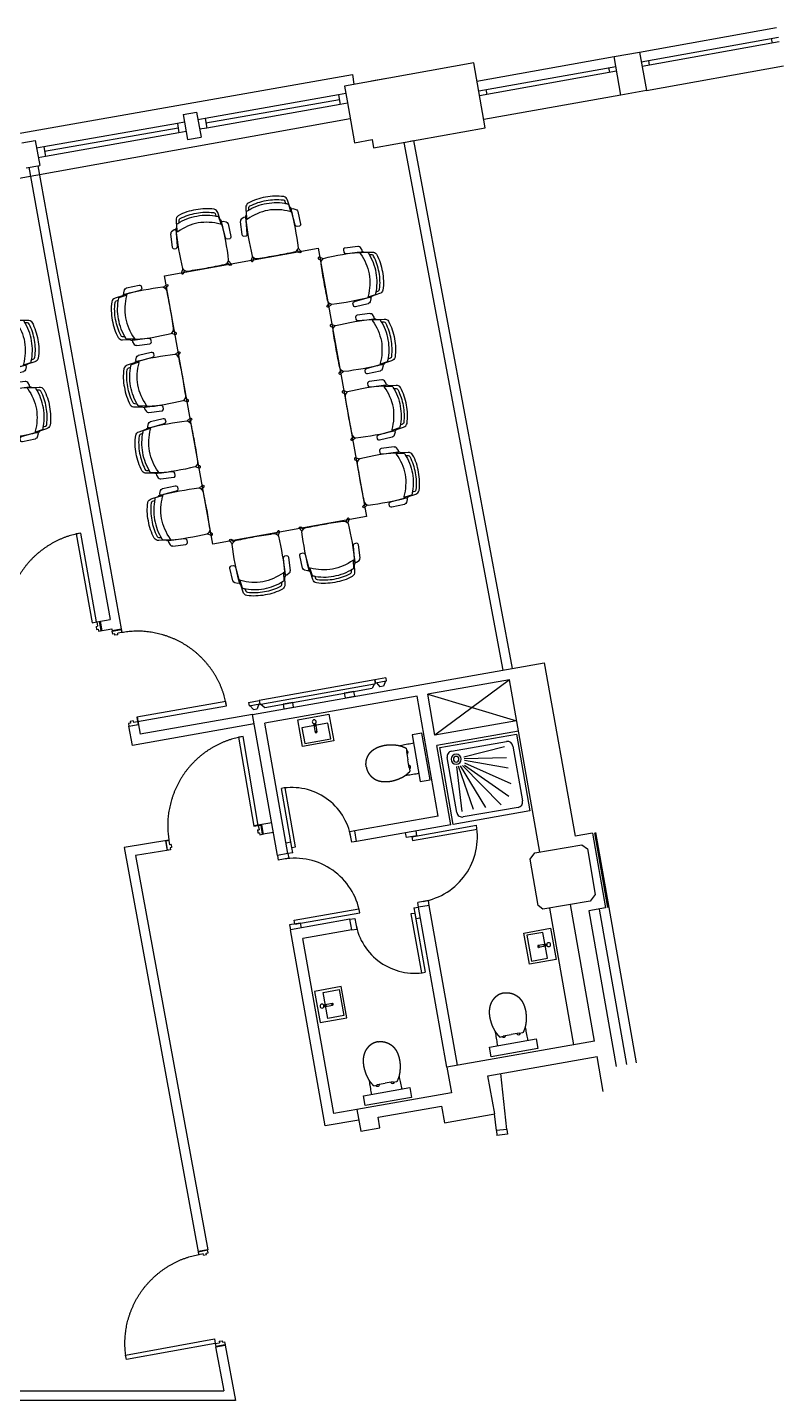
# Model space of a CAD drawing. Header units: metres. Extents: x -29.6 to 5.6, y -16 to 11.6.
# Drawn here: x -2.19 to 5.56, y -3.88 to 10.21 of the extents above; entities that cross this region are included whole.
import ezdxf

# ---------------------------------------------------------------- set-up
doc = ezdxf.new("R2010")
doc.units = ezdxf.units.M
for name, pattern in [('Style 0 5', [0]), ('Style 1865X1XXX0WALLS2 1', [0]), ('Style 7', [0]), ('Style A320G  Permanent Solid Partitions 10', [0]), ('Style Partition 3', [0])]:
    doc.linetypes.add(name, pattern=pattern)
for name, color, linetype, true_color in [('A-210 G - Existing Structure 4', 251, 'Continuous', 0x696969), ('A-320G - Permanent Solid Partitions 12', 7, 'Continuous', 0xffffff), ('A-325G - Internal Doors 6', 7, 'Continuous', 0xffffff), ('Furniture 3', 251, 'Continuous', 0x696969), ('I-620G - Small Power 7', 1, 'Continuous', 0xff0000), ('Layer 1 11', 18, 'Continuous', 0x000000)]:
    doc.layers.add(name, color=color, linetype=linetype, true_color=true_color)

# ---------------------------------------------------------------- blocks, each defined once
blk = doc.blocks.new('Door 926995Hoyez_9')
at = {"layer": 'A-325G - Internal Doors 6', "linetype": 'Style A320G  Permanent Solid Partitions 10'}
for points in [[(-0.463, 0.974), (-0.417, 0.974)], [(-0.463, 0.048), (-0.463, 0.974)], [(-0.417, 0.974), (-0.417, 0.048)], [(-0.499, 0.05), (-0.499, -0.05)], [(-0.465, 0.048), (-0.494, 0.048)], [(-0.494, -0.048), (-0.494, 0.048)], [(-0.465, 0.048), (-0.465, 0.004)], [(-0.449, 0.004), (-0.465, 0.004)], [(-0.417, 0.048), (-0.463, 0.048)], [(-0.449, 0.004), (-0.449, -0.027)], [(0.449, 0.004), (0.449, -0.027)], [(0.449, 0.004), (0.465, 0.004)], [(0.465, 0.048), (0.495, 0.048)], [(0.465, 0.048), (0.465, 0.004)], [(0.495, -0.048), (0.495, 0.048)], [(0.5, 0.05), (0.5, -0.05)], [(-0.465, -0.048), (-0.494, -0.048)], [(-0.449, -0.027), (-0.465, -0.027)], [(-0.465, -0.027), (-0.465, -0.048)], [(0.449, -0.027), (0.465, -0.027)], [(0.465, -0.027), (0.465, -0.048)], [(0.465, -0.048), (0.495, -0.048)]]:
    blk.add_lwpolyline(points, dxfattribs=at)
at = {"layer": 'A-325G - Internal Doors 6'}
for points in [[(-0.463, 0.974), (-0.214, 0.974), (0.001, 0.85)], [(0.001, 0.85), (0.215, 0.726), (0.339, 0.511)], [(0.339, 0.511), (0.464, 0.296), (0.464, 0.048)]]:
    blk.add_open_spline(points, degree=2, dxfattribs=at)
blk = doc.blocks.new('ADL3A 2D_8')
at = {"layer": 'Furniture 3', "linetype": 'Style Partition 3'}
for points in [[(0.173, 0.548, -0.272236), (0.187, 0.534), (0.192, 0.508, -0.007255), (0.207, 0.503, -0.161316), (0.218, 0.496), (0.228, 0.423, 0.545644), (0.228, 0.462), (0.217, 0.539, 0.27529), (0.187, 0.58, 0.083941), (0, 0.608, 0.083941), (-0.187, 0.58, 0.27529), (-0.217, 0.539), (-0.228, 0.462, 0.545644), (-0.228, 0.423), (-0.218, 0.496, -0.161316), (-0.207, 0.503, -0.007255), (-0.192, 0.508), (-0.187, 0.534, -0.272236), (-0.173, 0.548, -0.075274), (0, 0.573, -0.075274), (0.173, 0.548)], [(-0.239, 0.443), (-0.254, 0.443), (-0.284, 0.43, 0.264898), (-0.297, 0.411), (-0.3, 0.406), (-0.306, 0.273), (-0.305, 0.266, 0.253906), (-0.29, 0.253), (-0.267, 0.253, 0.35042), (-0.25, 0.272), (-0.237, 0.406, -0.196711), (-0.228, 0.423, -0.263194), (-0.239, 0.443)], [(-0.238, 0.437, 0.033698), (-0.24, 0.038, 0.309527), (-0.191, 0.003, -0.001089), (0, 0, -0.001089), (0.191, 0.003, 0.309527), (0.24, 0.038, 0.033698), (0.238, 0.437, -0.193122), (0.228, 0.423, -0.885959), (0.221, 0.419, 0.104535), (0, 0.471, 0.104535), (-0.221, 0.419, -0.885959), (-0.228, 0.423, -0.193122), (-0.238, 0.437)], [(0, 0.471, 0.104535), (-0.221, 0.419, -0.885959), (-0.228, 0.423), (-0.218, 0.496, -0.161316), (-0.207, 0.503, -0.099963), (0, 0.543, -0.099963), (0.207, 0.503, -0.161316), (0.218, 0.496), (0.228, 0.423, -0.885959), (0.221, 0.419, 0.104535), (0, 0.471)], [(0.239, 0.443), (0.254, 0.443), (0.284, 0.43, -0.264898), (0.297, 0.411), (0.3, 0.406), (0.306, 0.273), (0.305, 0.266, -0.253906), (0.29, 0.253), (0.267, 0.253, -0.35042), (0.25, 0.272), (0.237, 0.406, 0.196711), (0.228, 0.423, 0.263194), (0.239, 0.443)]]:
    blk.add_lwpolyline(points, format="xyb", close=True, dxfattribs=at)
blk.add_lwpolyline([(-0.238, 0.438), (-0.238, 0.438)], dxfattribs=at)
for points in [[(-0.238, 0.034), (-0.26, -0.001, 0.873571), (-0.24, -0.012), (-0.224, 0.015)], [(0.238, 0.034), (0.26, -0.001, -0.873571), (0.24, -0.012), (0.224, 0.015)]]:
    blk.add_lwpolyline(points, format="xyb", dxfattribs=at)
blk = doc.blocks.new('TV_5')
at = {"layer": 'I-620G - Small Power 7', "linetype": 'Style 1865X1XXX0WALLS2 1'}
for points in [[(52.789, 153.145), (52.815, 153.191)], [(52.815, 153.191), (52.855, 153.191)], [(52.882, 153.145), (52.855, 153.191)], [(52.902, 153.151), (52.934, 153.19)], [(54.054, 153.19), (52.934, 153.19)], [(54.087, 153.151), (54.054, 153.19)], [(54.107, 153.145), (54.133, 153.191)], [(54.173, 153.191), (54.133, 153.191)], [(54.2, 153.145), (54.173, 153.191)], [(52.779, 153.145), (52.892, 153.145)], [(52.779, 153.111), (52.779, 153.145)], [(52.779, 153.111), (52.892, 153.111)], [(52.902, 153.151), (52.892, 153.151), (52.892, 153.111), (54.097, 153.111), (54.097, 153.151), (54.087, 153.151)], [(52.892, 153.111), (52.892, 153.145)], [(54.087, 153.151), (52.902, 153.151)], [(54.21, 153.145), (54.097, 153.145)], [(54.097, 153.111), (54.097, 153.145)], [(54.21, 153.111), (54.097, 153.111)], [(54.21, 153.111), (54.21, 153.145)]]:
    blk.add_lwpolyline(points, dxfattribs=at)
for points in [[(53.225, 153.239), (53.125, 153.239), (53.125, 153.19), (53.225, 153.19), (53.225, 153.239)], [(53.863, 153.239), (53.763, 153.239), (53.763, 153.19), (53.863, 153.19), (53.863, 153.239)]]:
    blk.add_lwpolyline(points, close=True, dxfattribs=at)

msp = doc.modelspace()

# ---------------------------------------------------------------- linework, layer by layer
at = {"layer": 'A-210 G - Existing Structure 4', "linetype": 'Style Partition 3'}
for points in [[(4.086, 9.958), (5.493, 10.21)], [(4.104, 9.858), (5.511, 10.111)], [(5.52, 10.062), (4.113, 9.809)], [(5.437, 10.098), (5.446, 10.048)], [(2.419, 9.658), (3.826, 9.911)], [(4.178, 9.872), (4.187, 9.822)], [(-3.881, 8.84), (1.141, 9.726)], [(1.141, 9.726), (1.158, 9.627)], [(2.437, 9.559), (3.844, 9.811)], [(3.852, 9.762), (2.446, 9.51)], [(3.77, 9.798), (3.779, 9.749)], [(4.157, 9.564), (5.564, 9.817)], [(1.476, 9.683), (1.338, 9.659)], [(1, 9.518), (-0.369, 9.277)], [(1.009, 9.469), (-0.36, 9.227)], [(1.074, 9.531), (1, 9.518)], [(1, 9.518), (1.017, 9.42)], [(3.896, 9.517), (2.49, 9.265)], [(2.511, 9.572), (2.519, 9.523)], [(-0.594, 9.318), (-0.457, 9.342)], [(-0.594, 9.318), (-0.549, 9.062)], [(-0.457, 9.342), (-0.411, 9.086)], [(1.017, 9.42), (-0.351, 9.178)], [(1.091, 9.433), (1.017, 9.42)], [(1.12, 9.271), (-3.703, 8.405)], [(-0.654, 9.226), (-2.023, 8.985)], [(-0.646, 9.177), (-2.015, 8.936)], [(-0.581, 9.239), (-0.654, 9.226)], [(-0.654, 9.226), (-0.637, 9.128)], [(-0.369, 9.277), (-0.443, 9.264)], [(-0.351, 9.178), (-0.425, 9.165)], [(-0.369, 9.277), (-0.351, 9.178)], [(-2.249, 9.026), (-2.111, 9.051)], [(-2.111, 9.051), (-2.066, 8.795)], [(-0.637, 9.128), (-2.006, 8.886)], [(-0.563, 9.141), (-0.637, 9.128)], [(-0.549, 9.062), (-0.411, 9.086)], [(-2.023, 8.985), (-2.097, 8.972)], [(-2.006, 8.886), (-2.08, 8.873)], [(-2.023, 8.985), (-2.006, 8.886)], [(-2.204, 8.77), (-2.066, 8.795)], [(0.117, 3.161), (3.108, 3.689)], [(3.108, 3.689), (3.426, 1.911)], [(2.752, 3.514), (1.915, 3.367)], [(2.752, 3.514), (1.988, 2.948)], [(3.063, 1.748), (2.752, 3.514)], [(1.806, 3.348), (0.244, 3.072)], [(2.023, 2.117), (1.806, 3.348)], [(1.988, 2.948), (1.915, 3.367)], [(1.915, 3.367), (2.826, 3.096)], [(0.372, 1.714), (0.117, 3.161)], [(0.48, 1.733), (0.244, 3.072)], [(0.744, 3.066), (0.76, 2.977)], [(0.75, 3.065), (0.754, 3.04)], [(0.761, 3.041), (0.755, 3.04)], [(0.757, 3.066), (0.761, 3.041)], [(0.762, 3.07), (0.778, 2.98)], [(2.826, 3.096), (1.988, 2.948)], [(2.845, 2.987), (2.008, 2.84)], [(1.648, 2.841), (1.634, 2.839), (1.633, 2.839)], [(1.648, 2.841), (1.648, 2.841)], [(1.649, 2.841), (1.648, 2.841)], [(1.664, 2.845), (1.649, 2.841)], [(1.676, 2.847), (1.664, 2.845)], [(1.692, 2.851), (1.676, 2.847)], [(1.766, 2.865), (1.755, 2.863), (1.741, 2.86), (1.725, 2.857), (1.709, 2.854), (1.692, 2.851)], [(1.769, 2.865), (1.766, 2.865)], [(2.151, 2.027), (2.008, 2.84)], [(2.037, 2.82), (2.824, 2.958)], [(2.175, 2.032), (2.037, 2.82)], [(2.159, 2.783), (2.722, 2.882)], [(2.702, 2.829), (2.284, 2.722)], [(2.788, 2.836), (2.887, 2.273)], [(2.824, 2.958), (2.963, 2.171)], [(1.694, 2.813), (1.7, 2.779)], [(1.7, 2.779), (1.695, 2.778)], [(1.695, 2.778), (1.709, 2.696)], [(1.724, 2.614), (1.709, 2.696)], [(2.212, 2.154), (2.113, 2.717)], [(2.722, 2.716), (2.287, 2.704)], [(2.741, 2.608), (2.29, 2.687)], [(1.686, 2.536), (1.687, 2.536), (1.701, 2.538)], [(1.701, 2.538), (1.704, 2.539), (1.718, 2.541), (1.73, 2.542)], [(1.701, 2.538), (1.701, 2.538)], [(1.729, 2.615), (1.724, 2.614)], [(1.735, 2.58), (1.729, 2.615)], [(1.73, 2.542), (1.746, 2.545), (1.763, 2.547), (1.779, 2.55), (1.795, 2.552), (1.809, 2.555), (1.82, 2.557)], [(1.823, 2.557), (1.82, 2.557)], [(2.268, 2.164), (2.214, 2.627)], [(2.385, 2.185), (2.23, 2.63)], [(2.247, 2.633), (2.506, 2.206)], [(2.667, 2.234), (2.27, 2.637)], [(2.293, 2.641), (2.746, 2.323)], [(2.77, 2.447), (2.294, 2.662)], [(0.52, 1.796), (0.413, 2.401)], [(0.559, 1.803), (0.453, 2.407)], [(2.023, 2.117), (1.165, 1.965)], [(2.963, 2.171), (2.175, 2.032)], [(2.842, 2.207), (2.278, 2.108)], [(2.151, 2.027), (1.185, 1.857)], [(1.75, 1.906), (2.414, 2.023)], [(1.757, 1.866), (2.42, 1.983)], [(0.511, 1.85), (0.461, 1.841)], [(0.53, 1.741), (0.511, 1.85)], [(1.165, 1.965), (1.116, 1.957)], [(1.135, 1.848), (1.116, 1.957)], [(1.185, 1.857), (1.135, 1.848)], [(1.185, 1.857), (1.165, 1.965)], [(1.695, 1.896), (1.687, 1.946)], [(1.804, 1.915), (1.695, 1.896)], [(1.75, 1.906), (1.757, 1.866)], [(1.804, 1.915), (1.795, 1.965)], [(3.604, 1.942), (3.426, 1.911)], [(3.604, 1.942), (3.739, 1.174)], [(0.48, 1.733), (0.372, 1.714)], [(0.372, 1.714), (0.381, 1.664)], [(0.53, 1.741), (0.48, 1.733)], [(0.48, 1.733), (0.489, 1.684)], [(0.52, 1.796), (0.559, 1.803)], [(0.489, 1.684), (0.381, 1.664)], [(0.545, 1.049), (1.209, 1.166)], [(1.772, 1.174), (1.821, 1.182)], [(1.772, 1.174), (1.791, 1.065)], [(1.921, 1.251), (1.813, 1.232)], [(1.821, 1.182), (1.813, 1.232)], [(1.93, 1.201), (1.821, 1.182)], [(2.111, -0.459), (1.821, 1.182)], [(1.93, 1.201), (1.921, 1.251)], [(2.219, -0.439), (1.93, 1.201)], [(3.412, -0.229), (3.165, 1.173)], [(3.624, -0.192), (3.377, 1.209)], [(3.739, 1.174), (3.567, 1.144)], [(3.567, 1.144), (3.848, -0.451)], [(0.606, 1.019), (0.498, 1)], [(0.498, 1), (0.507, 0.95)], [(1.117, 1.058), (0.507, 0.95)], [(0.552, 1.009), (0.545, 1.049)], [(0.552, 1.009), (1.217, 1.126)], [(0.606, 1.019), (0.615, 0.97)], [(1.117, 1.058), (1.166, 1.067)], [(1.136, 0.95), (1.117, 1.058)], [(1.166, 1.067), (1.186, 0.958)], [(1.782, 1.119), (1.742, 1.113)], [(1.742, 1.113), (1.849, 0.508)], [(1.782, 1.119), (1.888, 0.514)], [(1.791, 1.065), (1.84, 1.074)], [(0.862, -1.063), (0.507, 0.95)], [(1.136, 0.95), (0.634, 0.861)], [(0.951, -0.936), (0.634, 0.861)], [(1.136, 0.95), (1.186, 0.958)], [(3.136, 0.804), (3.046, 0.788)], [(3.139, 0.785), (3.049, 0.769)], [(3.11, 0.787), (3.109, 0.793)], [(3.135, 0.798), (3.11, 0.793)], [(3.136, 0.791), (3.111, 0.786)], [(0.846, 0.18), (0.935, 0.196)], [(0.849, 0.174), (0.874, 0.179)], [(0.849, 0.161), (0.939, 0.177)], [(0.85, 0.167), (0.875, 0.172)], [(0.876, 0.172), (0.874, 0.178)], [(2.613, -0.115), (2.611, -0.102), (2.61, -0.101)], [(2.613, -0.117), (2.613, -0.115)], [(2.613, -0.115), (2.613, -0.115)], [(2.615, -0.132), (2.613, -0.117)], [(2.617, -0.144), (2.615, -0.132)], [(2.689, -0.138), (2.771, -0.124)], [(2.69, -0.143), (2.689, -0.138)], [(2.853, -0.109), (2.771, -0.124)], [(2.854, -0.115), (2.853, -0.109)], [(2.888, -0.108), (2.854, -0.115)], [(2.913, -0.047), (2.913, -0.048), (2.916, -0.062)], [(2.916, -0.062), (2.917, -0.065), (2.919, -0.078), (2.922, -0.091)], [(2.916, -0.062), (2.916, -0.062)], [(2.922, -0.091), (2.925, -0.107), (2.929, -0.124), (2.932, -0.14), (2.935, -0.155), (2.937, -0.17), (2.939, -0.18)], [(3.624, -0.192), (2.111, -0.459)], [(2.62, -0.161), (2.617, -0.144)], [(2.631, -0.235), (2.63, -0.224), (2.627, -0.209), (2.625, -0.194), (2.622, -0.178), (2.62, -0.161)], [(2.632, -0.238), (2.631, -0.235)], [(2.655, -0.15), (2.69, -0.143)], [(2.94, -0.183), (2.939, -0.18)], [(2.532, -0.547), (3.651, -0.349)], [(3.715, -0.709), (3.651, -0.349)], [(1.62, -0.548), (1.62, -0.549), (1.623, -0.563)], [(1.623, -0.563), (1.623, -0.566), (1.626, -0.579), (1.629, -0.592)], [(1.623, -0.563), (1.623, -0.563)], [(2.111, -0.459), (2.157, -0.723)], [(2.602, -0.939), (2.532, -0.547)], [(2.727, -1.098), (2.663, -0.524)], [(1.32, -0.616), (1.318, -0.603), (1.317, -0.602)], [(1.32, -0.618), (1.32, -0.616)], [(1.32, -0.616), (1.32, -0.616)], [(1.322, -0.633), (1.32, -0.618)], [(1.324, -0.645), (1.322, -0.633)], [(1.326, -0.662), (1.324, -0.645)], [(1.338, -0.736), (1.336, -0.725), (1.334, -0.71), (1.332, -0.695), (1.329, -0.679), (1.326, -0.662)], [(1.362, -0.651), (1.396, -0.645)], [(1.395, -0.639), (1.478, -0.625)], [(1.396, -0.645), (1.395, -0.639)], [(1.56, -0.61), (1.478, -0.625)], [(1.595, -0.609), (1.56, -0.616)], [(1.56, -0.616), (1.56, -0.61)], [(1.629, -0.592), (1.632, -0.608), (1.635, -0.625), (1.639, -0.641), (1.641, -0.656), (1.644, -0.671), (1.646, -0.681)], [(1.647, -0.684), (1.646, -0.681)], [(2.157, -0.723), (1.188, -0.894)], [(1.339, -0.739), (1.338, -0.736)], [(1.188, -0.894), (0.951, -0.936)], [(1.188, -0.894), (1.227, -1.116)], [(1.405, -0.973), (2.054, -0.858)], [(1.424, -1.081), (1.405, -0.973)], [(2.054, -0.858), (2.085, -1.031)], [(2.085, -1.031), (2.602, -0.939)], [(2.618, -1.11), (2.599, -0.94)], [(1.207, -1.003), (0.862, -1.063)], [(1.227, -1.116), (1.424, -1.081)], [(2.727, -1.098), (2.618, -1.11)], [(2.618, -1.11), (2.623, -1.16)], [(2.727, -1.098), (2.733, -1.148)], [(2.733, -1.148), (2.623, -1.16)]]:
    msp.add_lwpolyline(points, dxfattribs=at)
for points in [[(3.826, 9.911), (4.086, 9.958), (4.157, 9.564), (3.896, 9.517), (3.826, 9.911)], [(1.087, 9.458), (1.163, 9.027), (1.344, 9.059), (1.359, 8.975), (2.505, 9.181), (2.386, 9.846), (1.06, 9.608), (1.087, 9.458)], [(0.581, 3.106), (0.901, 3.163), (0.95, 2.888), (0.631, 2.83), (0.581, 3.106)], [(0.653, 2.862), (0.919, 2.91), (0.889, 3.072), (0.624, 3.024), (0.653, 2.862)], [(1.939, 2.49), (1.854, 2.968), (1.754, 2.95), (1.838, 2.472), (1.939, 2.49)], [(3.012, 1.74), (3.495, 1.821), (3.552, 1.78), (3.63, 1.314), (3.58, 1.243), (3.096, 1.161), (3.046, 1.199), (2.966, 1.675), (3.012, 1.74)], [(3.175, 0.967), (3.233, 0.647), (2.957, 0.597), (2.899, 0.917), (3.175, 0.967)], [(2.931, 0.895), (2.979, 0.629), (3.142, 0.658), (3.094, 0.924), (2.931, 0.895)], [(0.752, 0.318), (0.81, -0.002), (1.085, 0.048), (1.028, 0.368), (0.752, 0.318)], [(1.006, 0.336), (1.053, 0.07), (0.891, 0.041), (0.843, 0.307), (1.006, 0.336)], [(3.042, -0.269), (2.565, -0.353), (2.547, -0.253), (3.025, -0.168), (3.042, -0.269)], [(1.749, -0.77), (1.272, -0.854), (1.254, -0.754), (1.732, -0.669), (1.749, -0.77)]]:
    msp.add_lwpolyline(points, close=True, dxfattribs=at)
for points in [[(0.77, 3.085, 1), (0.73, 3.085, 1), (0.77, 3.085)], [(2.257, 2.701, 1), (2.155, 2.701, 1), (2.257, 2.701)], [(2.235, 2.701, 1), (2.177, 2.701, 1), (2.235, 2.701)], [(3.175, 0.798, 1), (3.135, 0.798, 1), (3.175, 0.798)], [(0.85, 0.167, 1), (0.81, 0.167, 1), (0.85, 0.167)]]:
    msp.add_lwpolyline(points, format="xyb", close=True, dxfattribs=at)
for points in [[(0.754, 3.04, 0.414214), (0.755, 3.04)], [(0.761, 3.041, 0.414214), (0.761, 3.041)], [(2.788, 2.836, 0.408369), (2.723, 2.883)], [(1.7, 2.751, 0.634249), (1.698, 2.792)], [(2.16, 2.783, 0.420083), (2.113, 2.717)], [(1.731, 2.602, 0.634249), (1.719, 2.641)], [(1.126, 1.902, 0.414214), (0.413, 2.401)], [(2.842, 2.207, 0.408369), (2.887, 2.273)], [(2.212, 2.154, 0.420083), (2.279, 2.108)], [(1.867, 1.241, 0.414214), (2.414, 2.023)], [(1.217, 1.126, 0.414214), (0.435, 1.674)], [(1.176, 1.013, 0.414214), (1.888, 0.514)], [(3.11, 0.793, 0.414214), (3.109, 0.793)], [(3.11, 0.787, 0.414214), (3.111, 0.786)], [(0.874, 0.178, 0.414214), (0.874, 0.179)], [(0.875, 0.172, 0.414214), (0.876, 0.172)], [(2.677, -0.146, 0.634249), (2.715, -0.134)], [(2.826, -0.114, 0.634249), (2.867, -0.112)], [(1.383, -0.647, 0.634249), (1.422, -0.635)], [(1.533, -0.615, 0.634249), (1.573, -0.613)]]:
    msp.add_lwpolyline(points, format="xyb", dxfattribs=at)
at = {"layer": 'A-210 G - Existing Structure 4'}
for points in [[(0.758, 2.987), (0.759, 2.983), (0.768, 2.985)], [(0.758, 2.987), (0.759, 2.983), (0.768, 2.985)], [(0.76, 2.977), (0.76, 2.973), (0.77, 2.974)], [(0.76, 2.977), (0.76, 2.973), (0.77, 2.974)], [(0.768, 2.985), (0.777, 2.986), (0.777, 2.99)], [(0.768, 2.985), (0.777, 2.986), (0.777, 2.99)], [(0.77, 2.974), (0.779, 2.976), (0.778, 2.98)], [(0.77, 2.974), (0.779, 2.976), (0.778, 2.98)], [(1.385, 2.815), (1.393, 2.82), (1.401, 2.823)], [(1.401, 2.823), (1.409, 2.826), (1.415, 2.829)], [(1.415, 2.829), (1.421, 2.831), (1.426, 2.832)], [(1.426, 2.832), (1.431, 2.834), (1.436, 2.835)], [(1.436, 2.835), (1.441, 2.837), (1.445, 2.838)], [(1.445, 2.838), (1.45, 2.839), (1.455, 2.84)], [(1.455, 2.84), (1.46, 2.842), (1.464, 2.842)], [(1.464, 2.842), (1.468, 2.843), (1.47, 2.844)], [(1.47, 2.844), (1.472, 2.844), (1.473, 2.844)], [(1.473, 2.844), (1.474, 2.844), (1.476, 2.845)], [(1.476, 2.845), (1.478, 2.845), (1.479, 2.845)], [(1.479, 2.845), (1.481, 2.845), (1.483, 2.846)], [(1.483, 2.846), (1.485, 2.846), (1.488, 2.846)], [(1.488, 2.846), (1.491, 2.847), (1.495, 2.847)], [(1.495, 2.847), (1.498, 2.847), (1.5, 2.848)], [(1.5, 2.848), (1.502, 2.848), (1.505, 2.848)], [(1.505, 2.848), (1.507, 2.848), (1.511, 2.848)], [(1.511, 2.848), (1.515, 2.848), (1.521, 2.849)], [(1.521, 2.849), (1.527, 2.849), (1.534, 2.849)], [(1.534, 2.849), (1.542, 2.849), (1.549, 2.849)], [(1.549, 2.849), (1.556, 2.849), (1.563, 2.849)], [(1.563, 2.849), (1.57, 2.848), (1.576, 2.848)], [(1.576, 2.848), (1.583, 2.847), (1.587, 2.847)], [(1.587, 2.847), (1.591, 2.846), (1.596, 2.846)], [(1.596, 2.846), (1.6, 2.845), (1.606, 2.844)], [(1.606, 2.844), (1.613, 2.843), (1.619, 2.842)], [(1.619, 2.842), (1.625, 2.84), (1.629, 2.839)], [(1.629, 2.839), (1.633, 2.838), (1.638, 2.837)], [(1.638, 2.837), (1.642, 2.836), (1.647, 2.834)], [(1.647, 2.834), (1.652, 2.833), (1.656, 2.831)], [(1.656, 2.831), (1.661, 2.829), (1.664, 2.828)], [(1.664, 2.828), (1.667, 2.826), (1.67, 2.825)], [(1.67, 2.825), (1.673, 2.824), (1.675, 2.823)], [(1.675, 2.823), (1.677, 2.822), (1.679, 2.822)], [(1.679, 2.822), (1.68, 2.821), (1.682, 2.82)], [(1.682, 2.82), (1.683, 2.819), (1.685, 2.819)], [(1.685, 2.819), (1.686, 2.818), (1.687, 2.817)], [(1.283, 2.677), (1.283, 2.682), (1.284, 2.687)], [(1.284, 2.687), (1.285, 2.692), (1.287, 2.696)], [(1.287, 2.696), (1.288, 2.701), (1.289, 2.706)], [(1.289, 2.706), (1.291, 2.71), (1.292, 2.713)], [(1.292, 2.713), (1.293, 2.716), (1.294, 2.718)], [(1.294, 2.718), (1.295, 2.721), (1.296, 2.723)], [(1.296, 2.723), (1.297, 2.725), (1.298, 2.728)], [(1.298, 2.728), (1.3, 2.731), (1.302, 2.735)], [(1.302, 2.735), (1.304, 2.739), (1.306, 2.742)], [(1.306, 2.742), (1.309, 2.746), (1.31, 2.749)], [(1.31, 2.749), (1.312, 2.752), (1.314, 2.754)], [(1.314, 2.754), (1.316, 2.757), (1.318, 2.761)], [(1.318, 2.761), (1.321, 2.764), (1.324, 2.768)], [(1.324, 2.768), (1.327, 2.772), (1.331, 2.775)], [(1.331, 2.775), (1.335, 2.779), (1.338, 2.783)], [(1.338, 2.783), (1.342, 2.786), (1.346, 2.789)], [(1.346, 2.789), (1.35, 2.793), (1.354, 2.796)], [(1.354, 2.796), (1.358, 2.799), (1.362, 2.802)], [(1.362, 2.802), (1.366, 2.804), (1.372, 2.808)], [(1.372, 2.808), (1.377, 2.811), (1.385, 2.815)], [(1.687, 2.817), (1.688, 2.817), (1.689, 2.816)], [(1.689, 2.816), (1.689, 2.816), (1.69, 2.816)], [(1.69, 2.816), (1.69, 2.815), (1.691, 2.815)], [(1.691, 2.815), (1.691, 2.815), (1.692, 2.815)], [(1.692, 2.815), (1.692, 2.815), (1.692, 2.814)], [(1.692, 2.814), (1.693, 2.814), (1.694, 2.813)], [(1.281, 2.65), (1.281, 2.659), (1.282, 2.665)], [(1.282, 2.633), (1.281, 2.641), (1.281, 2.65)], [(1.282, 2.665), (1.282, 2.671), (1.283, 2.677)], [(1.284, 2.621), (1.283, 2.626), (1.282, 2.633)], [(1.284, 2.621), (1.285, 2.616), (1.286, 2.608)], [(1.286, 2.608), (1.288, 2.601), (1.291, 2.593)], [(1.291, 2.593), (1.294, 2.584), (1.297, 2.578)], [(1.297, 2.578), (1.3, 2.573), (1.302, 2.568)], [(1.302, 2.568), (1.304, 2.564), (1.307, 2.559)], [(1.307, 2.559), (1.309, 2.555), (1.312, 2.551)], [(1.312, 2.551), (1.315, 2.547), (1.318, 2.543)], [(1.318, 2.543), (1.321, 2.54), (1.323, 2.537)], [(1.323, 2.537), (1.325, 2.535), (1.327, 2.533)], [(1.683, 2.534), (1.687, 2.536), (1.69, 2.539)], [(1.69, 2.539), (1.694, 2.541), (1.698, 2.545)], [(1.698, 2.545), (1.702, 2.548), (1.706, 2.551)], [(1.706, 2.551), (1.709, 2.554), (1.712, 2.556)], [(1.712, 2.556), (1.714, 2.559), (1.717, 2.561)], [(1.717, 2.561), (1.719, 2.563), (1.72, 2.565)], [(1.72, 2.565), (1.722, 2.566), (1.723, 2.567)], [(1.723, 2.567), (1.725, 2.568), (1.726, 2.57)], [(1.726, 2.57), (1.727, 2.571), (1.728, 2.572)], [(1.728, 2.572), (1.729, 2.573), (1.73, 2.574)], [(1.73, 2.574), (1.731, 2.575), (1.731, 2.576)], [(1.731, 2.576), (1.732, 2.576), (1.732, 2.577)], [(1.732, 2.577), (1.732, 2.577), (1.733, 2.577)], [(1.733, 2.578), (1.734, 2.578), (1.734, 2.579)], [(1.733, 2.577), (1.733, 2.578), (1.733, 2.578)], [(1.734, 2.579), (1.734, 2.579), (1.735, 2.58)], [(1.327, 2.533), (1.328, 2.531), (1.33, 2.529)], [(1.33, 2.529), (1.332, 2.527), (1.334, 2.525)], [(1.334, 2.525), (1.337, 2.523), (1.34, 2.52)], [(1.34, 2.52), (1.343, 2.517), (1.347, 2.514)], [(1.347, 2.514), (1.35, 2.511), (1.353, 2.509)], [(1.353, 2.509), (1.355, 2.507), (1.358, 2.506)], [(1.358, 2.506), (1.36, 2.504), (1.364, 2.501)], [(1.364, 2.501), (1.368, 2.499), (1.372, 2.496)], [(1.372, 2.496), (1.376, 2.494), (1.381, 2.492)], [(1.381, 2.492), (1.386, 2.489), (1.39, 2.487)], [(1.39, 2.487), (1.395, 2.485), (1.4, 2.484)], [(1.4, 2.484), (1.404, 2.482), (1.409, 2.48)], [(1.409, 2.48), (1.414, 2.479), (1.419, 2.478)], [(1.419, 2.478), (1.424, 2.476), (1.43, 2.475)], [(1.43, 2.475), (1.436, 2.474), (1.445, 2.472)], [(1.445, 2.472), (1.454, 2.471), (1.463, 2.471)], [(1.463, 2.471), (1.472, 2.471), (1.478, 2.471)], [(1.478, 2.471), (1.485, 2.47), (1.49, 2.471)], [(1.49, 2.471), (1.495, 2.471), (1.5, 2.471)], [(1.5, 2.471), (1.505, 2.472), (1.51, 2.472)], [(1.51, 2.472), (1.515, 2.473), (1.52, 2.473)], [(1.52, 2.473), (1.525, 2.474), (1.529, 2.474)], [(1.529, 2.474), (1.533, 2.475), (1.535, 2.475)], [(1.535, 2.475), (1.537, 2.475), (1.538, 2.476)], [(1.538, 2.476), (1.539, 2.476), (1.541, 2.476)], [(1.541, 2.476), (1.543, 2.477), (1.544, 2.477)], [(1.544, 2.477), (1.546, 2.477), (1.548, 2.478)], [(1.548, 2.478), (1.55, 2.478), (1.553, 2.479)], [(1.553, 2.479), (1.556, 2.479), (1.559, 2.48)], [(1.559, 2.48), (1.562, 2.481), (1.564, 2.482)], [(1.564, 2.482), (1.567, 2.482), (1.569, 2.483)], [(1.569, 2.483), (1.571, 2.484), (1.575, 2.485)], [(1.575, 2.485), (1.579, 2.486), (1.585, 2.488)], [(1.585, 2.488), (1.591, 2.49), (1.597, 2.492)], [(1.597, 2.492), (1.604, 2.494), (1.611, 2.497)], [(1.611, 2.497), (1.617, 2.499), (1.624, 2.502)], [(1.624, 2.502), (1.631, 2.505), (1.636, 2.508)], [(1.636, 2.508), (1.642, 2.51), (1.646, 2.512)], [(1.646, 2.512), (1.65, 2.514), (1.654, 2.516)], [(1.654, 2.516), (1.658, 2.518), (1.663, 2.521)], [(1.663, 2.521), (1.669, 2.524), (1.674, 2.528)], [(1.674, 2.528), (1.679, 2.531), (1.683, 2.534)], [(3.046, 0.788), (3.042, 0.787), (3.044, 0.778)], [(3.046, 0.788), (3.042, 0.787), (3.044, 0.778)], [(3.044, 0.778), (3.046, 0.769), (3.049, 0.769)], [(3.044, 0.778), (3.046, 0.769), (3.049, 0.769)], [(3.056, 0.79), (3.052, 0.789), (3.054, 0.78)], [(3.056, 0.79), (3.052, 0.789), (3.054, 0.78)], [(3.054, 0.78), (3.056, 0.77), (3.06, 0.771)], [(3.054, 0.78), (3.056, 0.77), (3.06, 0.771)], [(2.643, 0.284), (2.638, 0.281), (2.634, 0.279)], [(2.653, 0.289), (2.647, 0.286), (2.643, 0.284)], [(2.667, 0.294), (2.659, 0.291), (2.653, 0.289)], [(2.683, 0.299), (2.676, 0.297), (2.667, 0.294)], [(2.696, 0.302), (2.691, 0.301), (2.683, 0.299)], [(2.696, 0.302), (2.701, 0.303), (2.708, 0.304)], [(2.708, 0.304), (2.716, 0.304), (2.725, 0.304)], [(2.725, 0.304), (2.734, 0.304), (2.74, 0.304)], [(2.74, 0.304), (2.746, 0.303), (2.751, 0.303)], [(2.751, 0.303), (2.756, 0.302), (2.761, 0.301)], [(2.761, 0.301), (2.766, 0.3), (2.771, 0.299)], [(2.771, 0.299), (2.776, 0.297), (2.78, 0.296)], [(2.78, 0.296), (2.785, 0.295), (2.788, 0.294)], [(2.788, 0.294), (2.791, 0.292), (2.793, 0.292)], [(2.793, 0.292), (2.795, 0.291), (2.798, 0.29)], [(2.798, 0.29), (2.8, 0.288), (2.803, 0.287)], [(2.803, 0.287), (2.806, 0.286), (2.81, 0.284)], [(2.81, 0.284), (2.813, 0.282), (2.817, 0.279)], [(0.925, 0.194), (0.929, 0.195), (0.931, 0.185)], [(0.925, 0.194), (0.929, 0.195), (0.931, 0.185)], [(0.931, 0.185), (0.932, 0.176), (0.929, 0.175)], [(0.931, 0.185), (0.932, 0.176), (0.929, 0.175)], [(0.935, 0.196), (0.939, 0.197), (0.941, 0.187)], [(0.935, 0.196), (0.939, 0.197), (0.941, 0.187)], [(0.941, 0.187), (0.943, 0.178), (0.939, 0.177)], [(0.941, 0.187), (0.943, 0.178), (0.939, 0.177)], [(2.55, 0.155), (2.548, 0.149), (2.547, 0.14)], [(2.552, 0.166), (2.551, 0.161), (2.55, 0.155)], [(2.555, 0.176), (2.554, 0.171), (2.552, 0.166)], [(2.558, 0.186), (2.557, 0.181), (2.555, 0.176)], [(2.562, 0.195), (2.56, 0.191), (2.558, 0.186)], [(2.566, 0.205), (2.564, 0.2), (2.562, 0.195)], [(2.571, 0.214), (2.569, 0.209), (2.566, 0.205)], [(2.576, 0.222), (2.574, 0.218), (2.571, 0.214)], [(2.58, 0.228), (2.579, 0.225), (2.576, 0.222)], [(2.584, 0.233), (2.582, 0.231), (2.58, 0.228)], [(2.589, 0.239), (2.586, 0.235), (2.584, 0.233)], [(2.595, 0.246), (2.592, 0.242), (2.589, 0.239)], [(2.6, 0.251), (2.598, 0.249), (2.595, 0.246)], [(2.604, 0.255), (2.602, 0.254), (2.6, 0.251)], [(2.608, 0.259), (2.606, 0.257), (2.604, 0.255)], [(2.612, 0.263), (2.61, 0.26), (2.608, 0.259)], [(2.618, 0.267), (2.614, 0.265), (2.612, 0.263)], [(2.626, 0.273), (2.621, 0.27), (2.618, 0.267)], [(2.634, 0.279), (2.63, 0.276), (2.626, 0.273)], [(2.817, 0.279), (2.821, 0.277), (2.824, 0.275)], [(2.824, 0.275), (2.827, 0.274), (2.829, 0.272)], [(2.829, 0.272), (2.832, 0.27), (2.835, 0.267)], [(2.835, 0.267), (2.839, 0.265), (2.843, 0.262)], [(2.843, 0.262), (2.847, 0.258), (2.85, 0.255)], [(2.85, 0.255), (2.854, 0.251), (2.857, 0.247)], [(2.857, 0.247), (2.861, 0.244), (2.864, 0.24)], [(2.864, 0.24), (2.868, 0.236), (2.871, 0.232)], [(2.871, 0.232), (2.874, 0.228), (2.877, 0.224)], [(2.877, 0.224), (2.879, 0.219), (2.883, 0.214)], [(2.883, 0.214), (2.886, 0.209), (2.89, 0.201)], [(2.89, 0.201), (2.894, 0.193), (2.898, 0.185)], [(2.898, 0.185), (2.901, 0.176), (2.903, 0.17)], [(2.903, 0.17), (2.906, 0.164), (2.907, 0.16)], [(2.907, 0.16), (2.908, 0.155), (2.91, 0.15)], [(2.91, 0.15), (2.912, 0.145), (2.913, 0.14)], [(2.546, 0.123), (2.545, 0.114), (2.545, 0.107)], [(2.545, 0.107), (2.545, 0.101), (2.546, 0.096)], [(2.547, 0.14), (2.546, 0.131), (2.546, 0.123)], [(2.546, 0.096), (2.546, 0.091), (2.546, 0.086)], [(2.546, 0.086), (2.546, 0.081), (2.547, 0.076)], [(2.547, 0.076), (2.548, 0.071), (2.548, 0.065)], [(2.548, 0.065), (2.549, 0.06), (2.549, 0.057)], [(2.549, 0.057), (2.55, 0.053), (2.55, 0.05)], [(2.55, 0.05), (2.55, 0.049), (2.55, 0.047)], [(2.55, 0.047), (2.551, 0.046), (2.551, 0.045)], [(2.551, 0.045), (2.551, 0.043), (2.552, 0.041)], [(2.552, 0.041), (2.552, 0.04), (2.553, 0.037)], [(2.553, 0.037), (2.553, 0.035), (2.554, 0.032)], [(2.554, 0.032), (2.554, 0.029), (2.555, 0.026)], [(2.555, 0.026), (2.556, 0.023), (2.557, 0.021)], [(2.557, 0.021), (2.557, 0.019), (2.558, 0.017)], [(2.558, 0.017), (2.558, 0.015), (2.56, 0.011)], [(2.56, 0.011), (2.561, 0.007), (2.563, 0.001)], [(2.563, 0.001), (2.564, -0.005), (2.567, -0.012)], [(2.913, 0.14), (2.914, 0.135), (2.915, 0.13)], [(2.915, 0.13), (2.916, 0.125), (2.917, 0.122)], [(2.917, 0.122), (2.918, 0.118), (2.919, 0.115)], [(2.919, 0.115), (2.919, 0.114), (2.919, 0.112)], [(2.919, 0.112), (2.919, 0.111), (2.919, 0.11)], [(2.919, 0.11), (2.92, 0.108), (2.92, 0.106)], [(2.92, 0.106), (2.92, 0.104), (2.92, 0.102)], [(2.92, 0.102), (2.921, 0.1), (2.921, 0.097)], [(2.921, 0.097), (2.922, 0.094), (2.922, 0.091)], [(2.922, 0.091), (2.922, 0.088), (2.922, 0.086)], [(2.922, 0.086), (2.922, 0.083), (2.923, 0.081)], [(2.923, 0.009), (2.922, 0.003), (2.922, -0.001)], [(2.923, 0.081), (2.923, 0.079), (2.923, 0.075)], [(2.923, 0.075), (2.923, 0.071), (2.923, 0.064)], [(2.923, 0.064), (2.924, 0.058), (2.924, 0.051)], [(2.924, 0.023), (2.923, 0.015), (2.923, 0.009)], [(2.924, 0.051), (2.924, 0.044), (2.924, 0.037)], [(2.924, 0.037), (2.924, 0.03), (2.924, 0.023)], [(2.567, -0.012), (2.569, -0.019), (2.572, -0.025)], [(2.572, -0.025), (2.574, -0.032), (2.577, -0.039)], [(2.577, -0.039), (2.58, -0.045), (2.582, -0.051)], [(2.582, -0.051), (2.585, -0.056), (2.587, -0.06)], [(2.587, -0.06), (2.589, -0.064), (2.591, -0.068)], [(2.591, -0.068), (2.593, -0.072), (2.596, -0.078)], [(2.596, -0.078), (2.599, -0.083), (2.603, -0.088)], [(2.603, -0.088), (2.606, -0.094), (2.608, -0.098)], [(2.608, -0.098), (2.611, -0.101), (2.613, -0.105)], [(2.613, -0.105), (2.616, -0.108), (2.619, -0.113)], [(2.619, -0.113), (2.623, -0.117), (2.626, -0.12)], [(2.626, -0.12), (2.629, -0.124), (2.631, -0.126)], [(2.631, -0.126), (2.634, -0.129), (2.636, -0.131)], [(2.636, -0.131), (2.638, -0.133), (2.639, -0.135)], [(2.639, -0.135), (2.641, -0.137), (2.642, -0.138)], [(2.642, -0.138), (2.643, -0.139), (2.645, -0.14)], [(2.645, -0.14), (2.646, -0.142), (2.647, -0.143)], [(2.889, -0.107), (2.889, -0.107), (2.888, -0.108)], [(2.89, -0.106), (2.889, -0.106), (2.889, -0.107)], [(2.891, -0.104), (2.89, -0.105), (2.89, -0.105)], [(2.89, -0.105), (2.89, -0.106), (2.89, -0.106)], [(2.892, -0.102), (2.892, -0.103), (2.891, -0.103)], [(2.891, -0.103), (2.891, -0.104), (2.891, -0.104)], [(2.893, -0.099), (2.893, -0.101), (2.892, -0.102)], [(2.895, -0.096), (2.894, -0.098), (2.893, -0.099)], [(2.896, -0.093), (2.896, -0.095), (2.895, -0.096)], [(2.898, -0.089), (2.897, -0.091), (2.896, -0.093)], [(2.9, -0.084), (2.899, -0.087), (2.898, -0.089)], [(2.903, -0.078), (2.901, -0.081), (2.9, -0.084)], [(2.906, -0.071), (2.904, -0.075), (2.903, -0.078)], [(2.909, -0.062), (2.907, -0.067), (2.906, -0.071)], [(2.912, -0.052), (2.911, -0.056), (2.909, -0.062)], [(2.914, -0.044), (2.913, -0.048), (2.912, -0.052)], [(2.917, -0.033), (2.915, -0.039), (2.914, -0.044)], [(2.919, -0.021), (2.918, -0.027), (2.917, -0.033)], [(2.92, -0.01), (2.92, -0.015), (2.919, -0.021)], [(2.922, -0.001), (2.921, -0.006), (2.92, -0.01)], [(1.283, -0.279), (1.28, -0.283), (1.278, -0.287)], [(1.287, -0.273), (1.285, -0.276), (1.283, -0.279)], [(1.291, -0.268), (1.289, -0.27), (1.287, -0.273)], [(1.296, -0.262), (1.293, -0.266), (1.291, -0.268)], [(1.302, -0.255), (1.299, -0.259), (1.296, -0.262)], [(1.307, -0.25), (1.305, -0.252), (1.302, -0.255)], [(1.311, -0.246), (1.309, -0.247), (1.307, -0.25)], [(1.315, -0.242), (1.313, -0.244), (1.311, -0.246)], [(1.319, -0.238), (1.316, -0.241), (1.315, -0.242)], [(1.325, -0.234), (1.321, -0.236), (1.319, -0.238)], [(1.332, -0.228), (1.328, -0.231), (1.325, -0.234)], [(1.341, -0.222), (1.337, -0.225), (1.332, -0.228)], [(1.35, -0.217), (1.345, -0.22), (1.341, -0.222)], [(1.36, -0.212), (1.354, -0.215), (1.35, -0.217)], [(1.374, -0.207), (1.366, -0.21), (1.36, -0.212)], [(1.39, -0.202), (1.383, -0.204), (1.374, -0.207)], [(1.402, -0.199), (1.397, -0.2), (1.39, -0.202)], [(1.402, -0.199), (1.407, -0.198), (1.415, -0.197)], [(1.415, -0.197), (1.423, -0.197), (1.432, -0.197)], [(1.432, -0.197), (1.44, -0.197), (1.447, -0.197)], [(1.447, -0.197), (1.453, -0.198), (1.458, -0.198)], [(1.458, -0.198), (1.463, -0.199), (1.468, -0.2)], [(1.468, -0.2), (1.473, -0.201), (1.478, -0.202)], [(1.478, -0.202), (1.483, -0.204), (1.487, -0.205)], [(1.487, -0.205), (1.491, -0.206), (1.494, -0.207)], [(1.494, -0.207), (1.497, -0.209), (1.5, -0.209)], [(1.5, -0.209), (1.502, -0.21), (1.504, -0.211)], [(1.504, -0.211), (1.507, -0.213), (1.51, -0.214)], [(1.51, -0.214), (1.512, -0.215), (1.516, -0.217)], [(1.516, -0.217), (1.52, -0.219), (1.524, -0.222)], [(1.524, -0.222), (1.528, -0.224), (1.531, -0.226)], [(1.531, -0.226), (1.533, -0.227), (1.536, -0.229)], [(1.536, -0.229), (1.539, -0.231), (1.542, -0.234)], [(1.542, -0.234), (1.546, -0.236), (1.55, -0.239)], [(1.55, -0.239), (1.554, -0.243), (1.557, -0.246)], [(1.557, -0.246), (1.561, -0.25), (1.564, -0.254)], [(1.564, -0.254), (1.568, -0.257), (1.571, -0.261)], [(1.571, -0.261), (1.574, -0.265), (1.577, -0.269)], [(1.577, -0.269), (1.581, -0.273), (1.583, -0.277)], [(1.583, -0.277), (1.586, -0.282), (1.59, -0.287)], [(2.647, -0.143), (2.648, -0.144), (2.649, -0.144)], [(2.649, -0.144), (2.65, -0.145), (2.65, -0.146)], [(2.65, -0.146), (2.651, -0.146), (2.651, -0.147)], [(2.651, -0.147), (2.652, -0.147), (2.652, -0.147)], [(2.652, -0.147), (2.653, -0.148), (2.653, -0.148)], [(2.653, -0.148), (2.653, -0.148), (2.654, -0.148)], [(2.654, -0.148), (2.654, -0.149), (2.655, -0.15)], [(1.253, -0.378), (1.252, -0.387), (1.252, -0.394)], [(1.252, -0.394), (1.252, -0.4), (1.252, -0.405)], [(1.252, -0.405), (1.253, -0.41), (1.253, -0.415)], [(1.254, -0.361), (1.253, -0.37), (1.253, -0.378)], [(1.253, -0.415), (1.253, -0.42), (1.254, -0.425)], [(1.257, -0.346), (1.255, -0.352), (1.254, -0.361)], [(1.259, -0.335), (1.258, -0.34), (1.257, -0.346)], [(1.262, -0.325), (1.26, -0.33), (1.259, -0.335)], [(1.265, -0.315), (1.263, -0.32), (1.262, -0.325)], [(1.269, -0.306), (1.267, -0.31), (1.265, -0.315)], [(1.273, -0.296), (1.271, -0.301), (1.269, -0.306)], [(1.278, -0.287), (1.275, -0.292), (1.273, -0.296)], [(1.59, -0.287), (1.593, -0.292), (1.597, -0.3)], [(1.597, -0.3), (1.601, -0.308), (1.605, -0.316)], [(1.605, -0.316), (1.608, -0.325), (1.61, -0.331)], [(1.61, -0.331), (1.612, -0.337), (1.614, -0.341)], [(1.614, -0.341), (1.615, -0.346), (1.617, -0.351)], [(1.617, -0.351), (1.618, -0.356), (1.62, -0.361)], [(1.62, -0.361), (1.621, -0.366), (1.622, -0.371)], [(1.622, -0.371), (1.623, -0.376), (1.624, -0.379)], [(1.624, -0.379), (1.625, -0.383), (1.625, -0.386)], [(1.625, -0.386), (1.626, -0.387), (1.626, -0.389)], [(1.626, -0.389), (1.626, -0.39), (1.626, -0.391)], [(1.626, -0.391), (1.626, -0.393), (1.627, -0.395)], [(1.627, -0.395), (1.627, -0.397), (1.627, -0.399)], [(1.627, -0.399), (1.628, -0.401), (1.628, -0.404)], [(1.628, -0.404), (1.628, -0.407), (1.629, -0.41)], [(1.629, -0.41), (1.629, -0.413), (1.629, -0.415)], [(1.629, -0.415), (1.629, -0.418), (1.629, -0.42)], [(1.629, -0.42), (1.63, -0.422), (1.63, -0.426)], [(1.254, -0.425), (1.254, -0.43), (1.255, -0.436)], [(1.255, -0.436), (1.255, -0.441), (1.256, -0.444)], [(1.256, -0.444), (1.256, -0.448), (1.257, -0.451)], [(1.257, -0.451), (1.257, -0.452), (1.257, -0.454)], [(1.257, -0.454), (1.258, -0.455), (1.258, -0.456)], [(1.258, -0.456), (1.258, -0.458), (1.259, -0.46)], [(1.259, -0.46), (1.259, -0.461), (1.259, -0.464)], [(1.259, -0.464), (1.26, -0.466), (1.261, -0.469)], [(1.261, -0.469), (1.261, -0.472), (1.262, -0.475)], [(1.262, -0.475), (1.263, -0.478), (1.263, -0.48)], [(1.263, -0.48), (1.264, -0.482), (1.265, -0.484)], [(1.265, -0.484), (1.265, -0.486), (1.267, -0.49)], [(1.267, -0.49), (1.268, -0.494), (1.27, -0.5)], [(1.27, -0.5), (1.271, -0.506), (1.274, -0.513)], [(1.274, -0.513), (1.276, -0.52), (1.278, -0.526)], [(1.278, -0.526), (1.281, -0.533), (1.284, -0.54)], [(1.284, -0.54), (1.287, -0.546), (1.289, -0.552)], [(1.289, -0.552), (1.292, -0.557), (1.294, -0.561)], [(1.294, -0.561), (1.296, -0.565), (1.298, -0.569)], [(1.616, -0.563), (1.614, -0.568), (1.613, -0.572)], [(1.619, -0.553), (1.617, -0.557), (1.616, -0.563)], [(1.621, -0.545), (1.62, -0.549), (1.619, -0.553)], [(1.623, -0.534), (1.622, -0.54), (1.621, -0.545)], [(1.626, -0.522), (1.625, -0.528), (1.623, -0.534)], [(1.627, -0.511), (1.627, -0.516), (1.626, -0.522)], [(1.628, -0.502), (1.628, -0.507), (1.627, -0.511)], [(1.629, -0.492), (1.629, -0.498), (1.628, -0.502)], [(1.63, -0.478), (1.63, -0.486), (1.629, -0.492)], [(1.63, -0.426), (1.63, -0.43), (1.63, -0.437)], [(1.63, -0.437), (1.631, -0.443), (1.631, -0.45)], [(1.631, -0.464), (1.631, -0.471), (1.63, -0.478)], [(1.631, -0.45), (1.631, -0.457), (1.631, -0.464)], [(1.298, -0.569), (1.3, -0.573), (1.303, -0.579)], [(1.303, -0.579), (1.306, -0.584), (1.309, -0.589)], [(1.309, -0.589), (1.313, -0.595), (1.315, -0.599)], [(1.315, -0.599), (1.318, -0.602), (1.32, -0.606)], [(1.32, -0.606), (1.323, -0.609), (1.326, -0.614)], [(1.326, -0.614), (1.329, -0.618), (1.332, -0.621)], [(1.332, -0.621), (1.335, -0.625), (1.338, -0.627)], [(1.338, -0.627), (1.34, -0.63), (1.343, -0.632)], [(1.343, -0.632), (1.345, -0.634), (1.346, -0.636)], [(1.346, -0.636), (1.348, -0.638), (1.349, -0.639)], [(1.349, -0.639), (1.35, -0.64), (1.351, -0.641)], [(1.351, -0.641), (1.353, -0.643), (1.354, -0.644)], [(1.354, -0.644), (1.355, -0.645), (1.356, -0.645)], [(1.356, -0.645), (1.357, -0.646), (1.357, -0.647)], [(1.357, -0.647), (1.358, -0.647), (1.358, -0.648)], [(1.358, -0.648), (1.359, -0.648), (1.359, -0.648)], [(1.359, -0.648), (1.359, -0.649), (1.36, -0.649)], [(1.36, -0.649), (1.36, -0.649), (1.36, -0.649)], [(1.36, -0.649), (1.361, -0.65), (1.362, -0.651)], [(1.596, -0.608), (1.596, -0.608), (1.595, -0.609)], [(1.597, -0.606), (1.597, -0.607), (1.596, -0.607)], [(1.596, -0.607), (1.596, -0.607), (1.596, -0.608)], [(1.598, -0.604), (1.598, -0.605), (1.597, -0.605)], [(1.597, -0.605), (1.597, -0.606), (1.597, -0.606)], [(1.599, -0.603), (1.598, -0.604), (1.598, -0.604)], [(1.6, -0.6), (1.599, -0.602), (1.599, -0.603)], [(1.602, -0.597), (1.601, -0.599), (1.6, -0.6)], [(1.603, -0.594), (1.602, -0.596), (1.602, -0.597)], [(1.605, -0.59), (1.604, -0.592), (1.603, -0.594)], [(1.607, -0.585), (1.606, -0.588), (1.605, -0.59)], [(1.609, -0.579), (1.608, -0.582), (1.607, -0.585)], [(1.613, -0.572), (1.611, -0.576), (1.609, -0.579)]]:
    msp.add_open_spline(points, degree=2, dxfattribs=at)
at = {"layer": 'A-320G - Permanent Solid Partitions 12', "linetype": 'Style A320G  Permanent Solid Partitions 10'}
for points in [[(1.669, 9.031), (1.767, 9.049)], [(1.669, 9.031), (2.683, 3.614)], [(1.767, 9.049), (2.782, 3.631)], [(3.762, 1.178), (3.627, 1.946)], [(3.774, 1.18), (3.639, 1.948)], [(3.956, -0.433), (3.675, 1.163)], [(4.055, -0.415), (3.774, 1.18)], [(-0.44, -2.353), (-0.341, -2.335)], [(-0.261, -3.331), (-0.162, -3.313)]]:
    msp.add_lwpolyline(points, dxfattribs=at)
at = {"layer": 'A-325G - Internal Doors 6', "linetype": 'Style 0 5'}
for points in [[(-2.178, 8.775), (-1.343, 4.133)], [(-2.085, 8.791), (-1.223, 4.001)], [(-1.48, 4.109), (-1.343, 4.133)], [(-1.463, 4.015), (-1.326, 4.039)], [(-1.326, 4.039), (-1.322, 4.014)], [(-1.066, 3.133), (-1.035, 2.958)], [(0.117, 3.161), (-1.035, 2.958)], [(-1.115, 2.843), (-1.15, 3.04)], [(0.135, 3.063), (-1.115, 2.843)]]:
    msp.add_lwpolyline(points, dxfattribs=at)
at = {"layer": 'Furniture 3', "linetype": 'Style Partition 3'}
msp.add_lwpolyline([(-0.786, 7.662), (0.789, 7.946), (1.285, 5.19), (-0.29, 4.907), (-0.786, 7.662)], close=True, dxfattribs=at)
at = {"layer": 'Layer 1 11', "linetype": 'Style 7'}
for points in [[(0.314, 2.047), (0.129, 2.016)], [(-0.74, 1.871), (-1.199, 1.794)], [(0.331, 1.948), (0.227, 1.93)], [(-1.199, 1.794), (-0.44, -2.353)], [(-0.74, 1.769), (-1.082, 1.712)], [(-1.082, 1.712), (-0.341, -2.335)], [(-0.261, -3.331), (-0.178, -3.781)], [(-0.162, -3.313), (-0.058, -3.881)], [(-8.377, -3.781), (-0.178, -3.781)], [(-0.058, -3.881), (-2.595, -3.881)]]:
    msp.add_lwpolyline(points, dxfattribs=at)

# ---------------------------------------------------------------- block references
at = {"layer": 'A-325G - Internal Doors 6', "xscale": -1}
for p, rotation in [((-1.929, 3.981), 10.14751129278664), ((-1.189, 3.535), 279.9999999999998), ((-0.274, 1.896), 9.589512260917516)]:
    msp.add_blockref('Door 926995Hoyez_9', p, dxfattribs=dict(at, rotation=rotation))
at = {"layer": 'A-325G - Internal Doors 6', "rotation": 100.3722977956584}
msp.add_blockref('Door 926995Hoyez_9', (-0.301, -2.83), dxfattribs=at)
at = {"layer": 'Furniture 3'}
for p, rotation in [((0.358, 7.87), 10.20066133854239), ((-0.357, 7.741), 10.20066133854239), ((-0.723, 7.314), 100.2006613386108), ((-0.599, 6.625), 100.2006613386108), ((1.098, 6.228), 280.2006613385424), ((1.222, 5.539), 280.2006613385424)]:
    msp.add_blockref('ADL3A 2D_8', p, dxfattribs=dict(at, rotation=rotation))
at = {"layer": 'Furniture 3', "xscale": -1}
for p, rotation in [((0.851, 7.597), 280.200661338474), ((-2.684, 6.901), 279.9611148952864), ((0.975, 6.908), 280.200661338474), ((-2.563, 6.212), 279.9611148952864), ((-0.477, 5.944), 100.2006613385424), ((-0.353, 5.255), 100.2006613385424), ((0.854, 5.114), 190.2006613385424), ((0.139, 4.985), 190.2006613385424)]:
    msp.add_blockref('ADL3A 2D_8', p, dxfattribs=dict(at, rotation=rotation))
at = {"layer": 'I-620G - Small Power 7', "rotation": 190.1820332918936}
msp.add_blockref('TV_5', (26.365, 163.566), dxfattribs=at)

doc.saveas('drawing.dxf')
